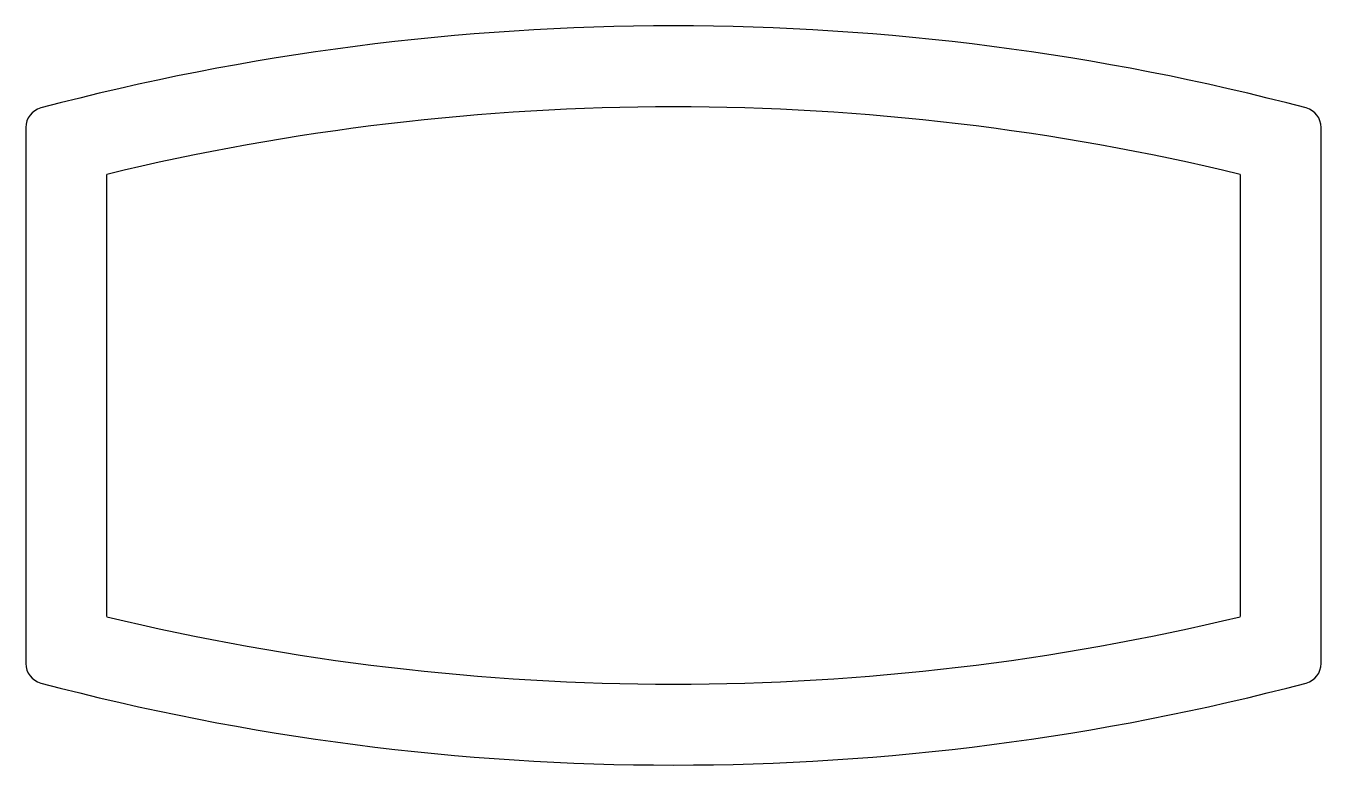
# Model space of a CAD drawing. Extents: x 2.7 to 34.7, y 0.1 to 18.3.
import ezdxf

# ---------------------------------------------------------------- set-up
doc = ezdxf.new("R2010")
doc.units = 0
doc.layers.get('0').update_dxf_attribs({"linetype": 'CONTINUOUS'})

msp = doc.modelspace()

# ---------------------------------------------------------------- linework, layer by layer
for p, q in [((2.725, 15.819), (2.725, 2.579)), ((34.725, 2.579), (34.725, 15.819)), ((4.725, 3.737), (4.725, 14.661)), ((32.725, 14.661), (32.725, 3.737))]:
    msp.add_line(p, q)
for centre, radius, start, end in [((18.725, -43.002), 61.329, 75.2331, 104.7669), ((18.725, -43.334), 59.661, 76.42845, 103.57155), ((3.225, 15.819), 0.5, 105.3177, 180), ((34.225, 15.819), 0.5, 0, 74.6823), ((18.725, 61.732), 59.661, 256.42845, 283.57155), ((3.225, 2.579), 0.5, 180, 254.6823), ((34.225, 2.579), 0.5, 285.3177, 360), ((18.725, 61.401), 61.329, 255.2331, 284.7669)]:
    msp.add_arc(centre, radius, start, end)

doc.saveas('drawing.dxf')
